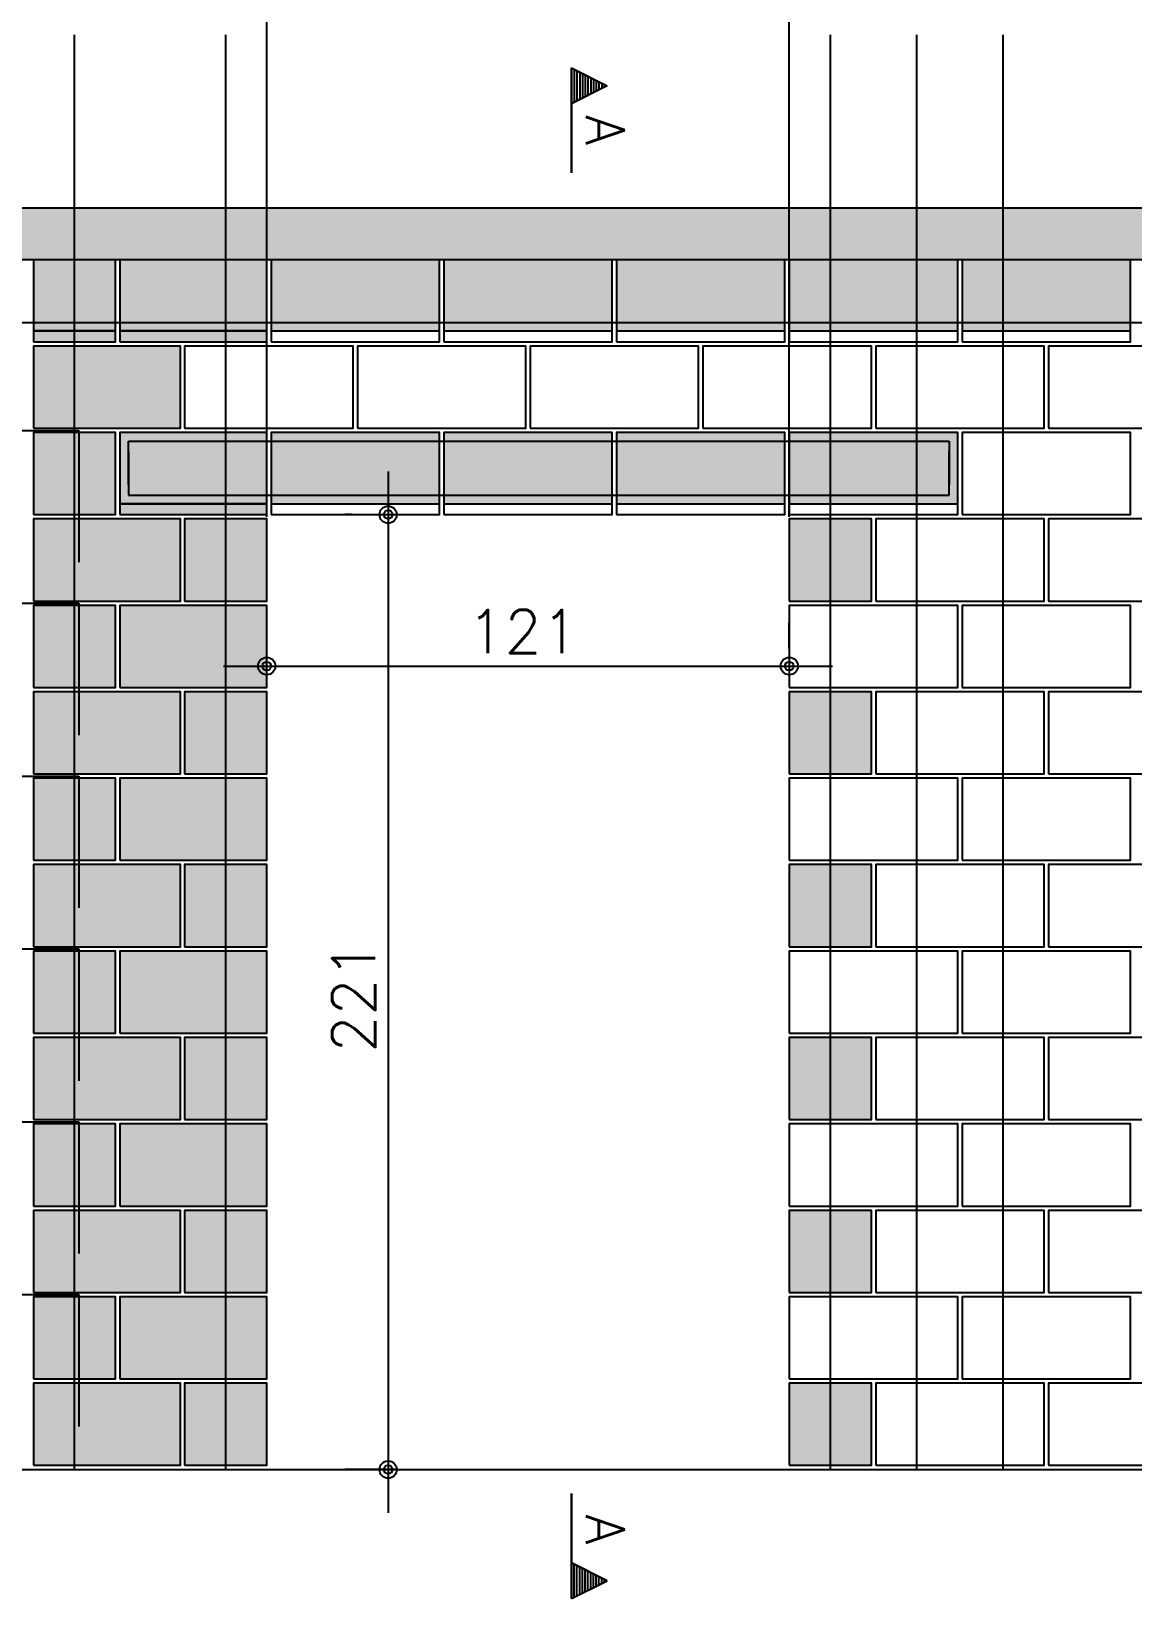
# Model space of a CAD drawing. Extents: x -1.9 to 86, y -1.6 to 60.9.
# Drawn here: x 11.24 to 16.34, y 47.04 to 54.29 of the extents above; entities that cross this region are included whole.
import ezdxf

# ---------------------------------------------------------------- set-up
doc = ezdxf.new("R2010")
doc.units = 0
doc.header["$MEASUREMENT"] = 0
for name, color, linetype in [('PENA_01', 1, 'CONTINUOUS'), ('PENA_02', 2, 'CONTINUOUS'), ('PENA_03', 3, 'CONTINUOUS'), ('PENA_05', 5, 'CONTINUOUS'), ('PENA_09', 254, 'CONTINUOUS'), ('PENA_11', 252, 'CONTINUOUS'), ('PENA_21', 100, 'CONTINUOUS'), ('PENA_23', 50, 'CONTINUOUS')]:
    doc.layers.add(name, color=color, linetype=linetype)
doc.styles.get("Standard").update_dxf_attribs({"font": 'ROMANS.SHX'})

msp = doc.modelspace()

# ---------------------------------------------------------------- linework, layer by layer
at = {"layer": 'PENA_01', "linetype": 'Continuous'}
for p, q in [((12.33153, 52.047139), (12.33153, 55.520268)), ((14.75153, 52.047139), (14.75153, 55.520268)), ((11.25153, 52.907139), (11.63153, 52.907139)), ((11.65153, 52.907139), (12.33153, 52.907139)), ((12.35153, 52.907139), (13.13153, 52.907139)), ((13.15153, 52.907139), (13.93153, 52.907139)), ((13.95153, 52.907139), (14.73153, 52.907139)), ((14.75153, 52.907139), (15.53153, 52.907139)), ((15.55153, 52.907139), (16.33153, 52.907139)), ((12.893921, 52.257139), (12.893921, 47.437139)), ((11.65153, 52.107139), (12.33153, 52.107139)), ((12.35153, 52.107139), (13.13153, 52.107139)), ((13.15153, 52.107139), (13.93153, 52.107139)), ((13.95153, 52.107139), (14.73153, 52.107139)), ((14.75153, 52.107139), (15.53153, 52.107139)), ((12.727755, 52.057139), (12.693921, 52.057139)), ((12.33153, 51.437139), (12.33153, 51.556376)), ((14.75153, 51.437139), (14.75153, 51.556376)), ((12.13153, 51.356376), (14.95153, 51.356376)), ((12.937489, 47.637139), (12.693921, 47.637139))]:
    msp.add_line(p, q, dxfattribs=at)
at = {"layer": 'PENA_02', "linetype": 'Continuous'}
msp.add_line((6.57153, 47.637139), (21.93153, 47.637139), dxfattribs=at)
for points in [[(6.57153, 47.637139), (6.57153, 53.477139), (21.93153, 53.477139), (21.93153, 53.237139), (7.35153, 53.237139), (7.35153, 47.637139), (6.57153, 47.637139)], [(11.25153, 52.857139), (11.63153, 52.857139), (11.63153, 53.237139), (11.25153, 53.237139), (11.25153, 52.857139)], [(11.65153, 52.857139), (12.33153, 52.857139), (12.33153, 53.237139), (11.65153, 53.237139), (11.65153, 52.857139)], [(12.35153, 52.857139), (13.13153, 52.857139), (13.13153, 53.237139), (12.35153, 53.237139), (12.35153, 52.857139)], [(13.15153, 52.857139), (13.93153, 52.857139), (13.93153, 53.237139), (13.15153, 53.237139), (13.15153, 52.857139)], [(13.95153, 52.857139), (14.73153, 52.857139), (14.73153, 53.237139), (13.95153, 53.237139), (13.95153, 52.857139)], [(14.75153, 52.857139), (15.53153, 52.857139), (15.53153, 53.237139), (14.75153, 53.237139), (14.75153, 52.857139)], [(15.55153, 52.857139), (16.33153, 52.857139), (16.33153, 53.237139), (15.55153, 53.237139), (15.55153, 52.857139)], [(11.25153, 52.457139), (11.93153, 52.457139), (11.93153, 52.837139), (11.25153, 52.837139), (11.25153, 52.457139)], [(11.95153, 52.457139), (12.73153, 52.457139), (12.73153, 52.837139), (11.95153, 52.837139), (11.95153, 52.457139)], [(12.75153, 52.457139), (13.53153, 52.457139), (13.53153, 52.837139), (12.75153, 52.837139), (12.75153, 52.457139)], [(13.55153, 52.457139), (14.33153, 52.457139), (14.33153, 52.837139), (13.55153, 52.837139), (13.55153, 52.457139)], [(14.35153, 52.457139), (15.13153, 52.457139), (15.13153, 52.837139), (14.35153, 52.837139), (14.35153, 52.457139)], [(15.15153, 52.457139), (15.93153, 52.457139), (15.93153, 52.837139), (15.15153, 52.837139), (15.15153, 52.457139)], [(15.95153, 52.457139), (16.73153, 52.457139), (16.73153, 52.837139), (15.95153, 52.837139), (15.95153, 52.457139)], [(11.25153, 52.057139), (11.63153, 52.057139), (11.63153, 52.437139), (11.25153, 52.437139), (11.25153, 52.057139)], [(11.65153, 52.057139), (12.33153, 52.057139), (12.33153, 52.437139), (11.65153, 52.437139), (11.65153, 52.057139)], [(12.35153, 52.057139), (13.13153, 52.057139), (13.13153, 52.437139), (12.35153, 52.437139), (12.35153, 52.057139)], [(13.15153, 52.057139), (13.93153, 52.057139), (13.93153, 52.437139), (13.15153, 52.437139), (13.15153, 52.057139)], [(13.95153, 52.057139), (14.73153, 52.057139), (14.73153, 52.437139), (13.95153, 52.437139), (13.95153, 52.057139)], [(14.75153, 52.057139), (15.53153, 52.057139), (15.53153, 52.437139), (14.75153, 52.437139), (14.75153, 52.057139)], [(15.55153, 52.057139), (16.33153, 52.057139), (16.33153, 52.437139), (15.55153, 52.437139), (15.55153, 52.057139)], [(11.25153, 51.657139), (11.93153, 51.657139), (11.93153, 52.037139), (11.25153, 52.037139), (11.25153, 51.657139)], [(11.95153, 51.657139), (12.33153, 51.657139), (12.33153, 52.037139), (11.95153, 52.037139), (11.95153, 51.657139)], [(14.75153, 51.657139), (15.13153, 51.657139), (15.13153, 52.037139), (14.75153, 52.037139), (14.75153, 51.657139)], [(15.15153, 51.657139), (15.93153, 51.657139), (15.93153, 52.037139), (15.15153, 52.037139), (15.15153, 51.657139)], [(15.95153, 51.657139), (16.73153, 51.657139), (16.73153, 52.037139), (15.95153, 52.037139), (15.95153, 51.657139)], [(11.25153, 51.257139), (11.63153, 51.257139), (11.63153, 51.637139), (11.25153, 51.637139), (11.25153, 51.257139)], [(11.65153, 51.257139), (12.33153, 51.257139), (12.33153, 51.637139), (11.65153, 51.637139), (11.65153, 51.257139)], [(14.75153, 51.257139), (15.53153, 51.257139), (15.53153, 51.637139), (14.75153, 51.637139), (14.75153, 51.257139)], [(15.55153, 51.257139), (16.33153, 51.257139), (16.33153, 51.637139), (15.55153, 51.637139), (15.55153, 51.257139)], [(11.25153, 50.857139), (11.93153, 50.857139), (11.93153, 51.237139), (11.25153, 51.237139), (11.25153, 50.857139)], [(11.95153, 50.857139), (12.33153, 50.857139), (12.33153, 51.237139), (11.95153, 51.237139), (11.95153, 50.857139)], [(14.75153, 50.857139), (15.13153, 50.857139), (15.13153, 51.237139), (14.75153, 51.237139), (14.75153, 50.857139)], [(15.15153, 50.857139), (15.93153, 50.857139), (15.93153, 51.237139), (15.15153, 51.237139), (15.15153, 50.857139)], [(15.95153, 50.857139), (16.73153, 50.857139), (16.73153, 51.237139), (15.95153, 51.237139), (15.95153, 50.857139)], [(11.25153, 50.457139), (11.63153, 50.457139), (11.63153, 50.837139), (11.25153, 50.837139), (11.25153, 50.457139)], [(11.65153, 50.457139), (12.33153, 50.457139), (12.33153, 50.837139), (11.65153, 50.837139), (11.65153, 50.457139)], [(14.75153, 50.457139), (15.53153, 50.457139), (15.53153, 50.837139), (14.75153, 50.837139), (14.75153, 50.457139)], [(15.55153, 50.457139), (16.33153, 50.457139), (16.33153, 50.837139), (15.55153, 50.837139), (15.55153, 50.457139)], [(11.25153, 50.057139), (11.93153, 50.057139), (11.93153, 50.437139), (11.25153, 50.437139), (11.25153, 50.057139)], [(11.95153, 50.057139), (12.33153, 50.057139), (12.33153, 50.437139), (11.95153, 50.437139), (11.95153, 50.057139)], [(14.75153, 50.057139), (15.13153, 50.057139), (15.13153, 50.437139), (14.75153, 50.437139), (14.75153, 50.057139)], [(15.15153, 50.057139), (15.93153, 50.057139), (15.93153, 50.437139), (15.15153, 50.437139), (15.15153, 50.057139)], [(15.95153, 50.057139), (16.73153, 50.057139), (16.73153, 50.437139), (15.95153, 50.437139), (15.95153, 50.057139)], [(11.25153, 49.657139), (11.63153, 49.657139), (11.63153, 50.037139), (11.25153, 50.037139), (11.25153, 49.657139)], [(11.65153, 49.657139), (12.33153, 49.657139), (12.33153, 50.037139), (11.65153, 50.037139), (11.65153, 49.657139)], [(14.75153, 49.657139), (15.53153, 49.657139), (15.53153, 50.037139), (14.75153, 50.037139), (14.75153, 49.657139)], [(15.55153, 49.657139), (16.33153, 49.657139), (16.33153, 50.037139), (15.55153, 50.037139), (15.55153, 49.657139)], [(11.25153, 49.257139), (11.93153, 49.257139), (11.93153, 49.637139), (11.25153, 49.637139), (11.25153, 49.257139)], [(11.95153, 49.257139), (12.33153, 49.257139), (12.33153, 49.637139), (11.95153, 49.637139), (11.95153, 49.257139)], [(14.75153, 49.257139), (15.13153, 49.257139), (15.13153, 49.637139), (14.75153, 49.637139), (14.75153, 49.257139)], [(15.15153, 49.257139), (15.93153, 49.257139), (15.93153, 49.637139), (15.15153, 49.637139), (15.15153, 49.257139)], [(15.95153, 49.257139), (16.73153, 49.257139), (16.73153, 49.637139), (15.95153, 49.637139), (15.95153, 49.257139)], [(11.25153, 48.857139), (11.63153, 48.857139), (11.63153, 49.237139), (11.25153, 49.237139), (11.25153, 48.857139)], [(11.65153, 48.857139), (12.33153, 48.857139), (12.33153, 49.237139), (11.65153, 49.237139), (11.65153, 48.857139)], [(14.75153, 48.857139), (15.53153, 48.857139), (15.53153, 49.237139), (14.75153, 49.237139), (14.75153, 48.857139)], [(15.55153, 48.857139), (16.33153, 48.857139), (16.33153, 49.237139), (15.55153, 49.237139), (15.55153, 48.857139)], [(11.25153, 48.457139), (11.93153, 48.457139), (11.93153, 48.837139), (11.25153, 48.837139), (11.25153, 48.457139)], [(11.95153, 48.457139), (12.33153, 48.457139), (12.33153, 48.837139), (11.95153, 48.837139), (11.95153, 48.457139)], [(14.75153, 48.457139), (15.13153, 48.457139), (15.13153, 48.837139), (14.75153, 48.837139), (14.75153, 48.457139)], [(15.15153, 48.457139), (15.93153, 48.457139), (15.93153, 48.837139), (15.15153, 48.837139), (15.15153, 48.457139)], [(15.95153, 48.457139), (16.73153, 48.457139), (16.73153, 48.837139), (15.95153, 48.837139), (15.95153, 48.457139)], [(11.25153, 48.057139), (11.63153, 48.057139), (11.63153, 48.437139), (11.25153, 48.437139), (11.25153, 48.057139)], [(11.65153, 48.057139), (12.33153, 48.057139), (12.33153, 48.437139), (11.65153, 48.437139), (11.65153, 48.057139)], [(14.75153, 48.057139), (15.53153, 48.057139), (15.53153, 48.437139), (14.75153, 48.437139), (14.75153, 48.057139)], [(15.55153, 48.057139), (16.33153, 48.057139), (16.33153, 48.437139), (15.55153, 48.437139), (15.55153, 48.057139)], [(11.25153, 47.657139), (11.93153, 47.657139), (11.93153, 48.037139), (11.25153, 48.037139), (11.25153, 47.657139)], [(11.95153, 47.657139), (12.33153, 47.657139), (12.33153, 48.037139), (11.95153, 48.037139), (11.95153, 47.657139)], [(14.75153, 47.657139), (15.13153, 47.657139), (15.13153, 48.037139), (14.75153, 48.037139), (14.75153, 47.657139)], [(15.15153, 47.657139), (15.93153, 47.657139), (15.93153, 48.037139), (15.15153, 48.037139), (15.15153, 47.657139)], [(15.95153, 47.657139), (16.73153, 47.657139), (16.73153, 48.037139), (15.95153, 48.037139), (15.95153, 47.657139)]]:
    msp.add_lwpolyline(points, dxfattribs=at)
for centre, radius in [((12.893921, 52.057139), 0.04), ((12.893921, 52.057139), 0.02), ((12.33153, 51.356376), 0.04), ((12.33153, 51.356376), 0.02), ((14.75153, 51.356376), 0.04), ((14.75153, 51.356376), 0.02), ((12.893921, 47.637139), 0.04), ((12.893921, 47.637139), 0.02)]:
    msp.add_circle(centre, radius, dxfattribs=at)
at = {"layer": 'PENA_03', "linetype": 'Continuous'}
for p, q in [((13.742481, 53.638454), (13.742481, 54.124836)), ((13.742481, 54.124836), (13.908414, 54.04187)), ((13.743176, 54.123708), (13.906853, 54.04187)), ((13.743177, 54.123708), (13.743177, 53.960031)), ((13.755245, 54.118454), (13.755245, 53.965285)), ((13.768009, 54.112072), (13.768009, 53.971667)), ((13.780773, 54.10569), (13.780773, 53.978049)), ((13.793537, 54.099308), (13.793537, 53.984431)), ((13.806301, 54.092926), (13.806301, 53.990813)), ((13.819065, 54.086544), (13.819065, 53.997195)), ((13.831829, 54.080162), (13.831829, 54.003577)), ((13.844593, 54.07378), (13.844593, 54.009959)), ((13.857357, 54.067398), (13.857357, 54.016341)), ((13.870121, 54.061016), (13.870121, 54.022723)), ((13.882886, 54.054634), (13.882886, 54.029105)), ((13.89565, 54.048252), (13.89565, 54.035488)), ((13.908414, 54.04187), (13.743176, 53.959251)), ((13.906853, 54.04187), (13.743177, 53.960031)), ((13.743177, 53.959251), (13.743177, 53.638454)), ((12.927755, 52.057139), (12.927755, 52.057139)), ((12.33153, 51.847139), (12.33153, 51.847139)), ((14.75153, 51.847139), (14.75153, 51.847139)), ((12.33153, 51.237139), (12.33153, 51.237139)), ((14.75153, 51.237139), (14.75153, 51.237139)), ((13.137489, 47.637139), (13.137489, 47.637139)), ((13.742481, 47.526281), (13.742481, 47.039899)), ((13.743177, 47.205484), (13.743177, 47.526281)), ((13.908414, 47.122865), (13.743176, 47.205484)), ((13.743177, 47.041027), (13.743177, 47.204704)), ((13.906853, 47.122865), (13.743177, 47.204704)), ((13.755245, 47.046281), (13.755245, 47.19945)), ((13.768009, 47.052663), (13.768009, 47.193068)), ((13.780773, 47.059045), (13.780773, 47.186686)), ((13.793537, 47.065427), (13.793537, 47.180304)), ((13.806301, 47.071809), (13.806301, 47.173922)), ((13.819065, 47.078191), (13.819065, 47.16754)), ((13.831829, 47.084573), (13.831829, 47.161158)), ((13.844593, 47.090955), (13.844593, 47.154776)), ((13.742481, 47.039899), (13.908414, 47.122865)), ((13.743176, 47.041027), (13.906853, 47.122865)), ((13.857357, 47.097337), (13.857357, 47.148394)), ((13.870121, 47.103719), (13.870121, 47.142012)), ((13.882886, 47.110101), (13.882886, 47.13563)), ((13.89565, 47.116483), (13.89565, 47.129247))]:
    msp.add_line(p, q, dxfattribs=at)
at = {"layer": 'PENA_05', "linetype": 'Continuous'}
for p, q in [((11.441119, 47.637139), (11.441119, 54.277139)), ((12.14153, 47.637139), (12.14153, 54.277139)), ((14.94153, 47.637139), (14.94153, 54.277139)), ((15.34153, 47.637139), (15.34153, 54.277139)), ((15.74153, 47.637139), (15.74153, 54.277139)), ((7.15153, 52.947139), (21.83153, 52.947139)), ((11.04153, 52.447139), (11.46153, 52.447139)), ((11.46153, 52.447139), (11.46153, 51.837139)), ((11.69153, 52.197139), (11.69153, 52.397139)), ((11.69153, 52.397139), (15.49153, 52.397139)), ((15.49153, 52.397139), (15.49153, 52.197139)), ((11.69153, 52.347139), (11.69153, 52.147139)), ((15.49153, 52.147139), (15.49153, 52.347139)), ((11.69153, 52.147139), (15.49153, 52.147139)), ((11.04153, 51.647139), (11.46153, 51.647139)), ((11.46153, 51.647139), (11.46153, 51.037139)), ((11.04153, 50.847139), (11.46153, 50.847139)), ((11.46153, 50.847139), (11.46153, 50.237139)), ((11.04153, 50.047139), (11.46153, 50.047139)), ((11.46153, 50.047139), (11.46153, 49.437139)), ((11.04153, 49.247139), (11.46153, 49.247139)), ((11.46153, 49.247139), (11.46153, 48.637139)), ((11.04153, 48.447139), (11.46153, 48.447139)), ((11.46153, 48.447139), (11.46153, 47.837139))]:
    msp.add_line(p, q, dxfattribs=at)
at = {"layer": 'PENA_09', "linetype": 'Continuous'}
for points in [[(11.25153, 52.907139), (11.63153, 52.907139), (11.63153, 53.237139), (11.25153, 53.237139), (11.25153, 52.907139)], [(11.65153, 52.907139), (12.33153, 52.907139), (12.33153, 53.237139), (11.65153, 53.237139), (11.65153, 52.907139)], [(12.35153, 52.907139), (13.13153, 52.907139), (13.13153, 53.237139), (12.35153, 53.237139), (12.35153, 52.907139)], [(13.15153, 52.907139), (13.93153, 52.907139), (13.93153, 53.237139), (13.15153, 53.237139), (13.15153, 52.907139)], [(13.95153, 52.907139), (14.73153, 52.907139), (14.73153, 53.237139), (13.95153, 53.237139), (13.95153, 52.907139)], [(14.75153, 52.907139), (15.53153, 52.907139), (15.53153, 53.237139), (14.75153, 53.237139), (14.75153, 52.907139)], [(15.55153, 52.907139), (16.33153, 52.907139), (16.33153, 53.237139), (15.55153, 53.237139), (15.55153, 52.907139)], [(11.65153, 52.107139), (12.33153, 52.107139), (12.33153, 52.437139), (11.65153, 52.437139), (11.65153, 52.107139)], [(12.35153, 52.107139), (13.13153, 52.107139), (13.13153, 52.437139), (12.35153, 52.437139), (12.35153, 52.107139)], [(13.15153, 52.107139), (13.93153, 52.107139), (13.93153, 52.437139), (13.15153, 52.437139), (13.15153, 52.107139)], [(13.95153, 52.107139), (14.73153, 52.107139), (14.73153, 52.437139), (13.95153, 52.437139), (13.95153, 52.107139)], [(14.75153, 52.107139), (15.53153, 52.107139), (15.53153, 52.437139), (14.75153, 52.437139), (14.75153, 52.107139)]]:
    msp.add_lwpolyline(points, dxfattribs=at)
for points in [[(11.25153, 52.907139), (11.63153, 52.907139), (11.63153, 53.237139)], [(11.25153, 52.907139), (11.63153, 53.237139), (11.25153, 53.237139)], [(11.25153, 52.907139), (11.25153, 53.237139), (11.25153, 52.907139)], [(11.65153, 52.907139), (12.33153, 52.907139), (12.33153, 53.237139)], [(11.65153, 52.907139), (12.33153, 53.237139), (11.65153, 53.237139)], [(11.65153, 52.907139), (11.65153, 53.237139), (11.65153, 52.907139)], [(12.35153, 52.907139), (13.13153, 52.907139), (13.13153, 53.237139)], [(12.35153, 52.907139), (13.13153, 53.237139), (12.35153, 53.237139)], [(12.35153, 52.907139), (12.35153, 53.237139), (12.35153, 52.907139)], [(13.15153, 52.907139), (13.93153, 52.907139), (13.93153, 53.237139)], [(13.15153, 52.907139), (13.93153, 53.237139), (13.15153, 53.237139)], [(13.15153, 52.907139), (13.15153, 53.237139), (13.15153, 52.907139)], [(13.95153, 52.907139), (14.73153, 52.907139), (14.73153, 53.237139)], [(13.95153, 52.907139), (14.73153, 53.237139), (13.95153, 53.237139)], [(13.95153, 52.907139), (13.95153, 53.237139), (13.95153, 52.907139)], [(14.75153, 52.907139), (15.53153, 52.907139), (15.53153, 53.237139)], [(14.75153, 52.907139), (15.53153, 53.237139), (14.75153, 53.237139)], [(14.75153, 52.907139), (14.75153, 53.237139), (14.75153, 52.907139)], [(15.55153, 52.907139), (16.33153, 52.907139), (16.33153, 53.237139)], [(15.55153, 52.907139), (16.33153, 53.237139), (15.55153, 53.237139)], [(15.55153, 52.907139), (15.55153, 53.237139), (15.55153, 52.907139)], [(11.65153, 52.107139), (12.33153, 52.107139), (12.33153, 52.437139)], [(11.65153, 52.107139), (12.33153, 52.437139), (11.65153, 52.437139)], [(11.65153, 52.107139), (11.65153, 52.437139), (11.65153, 52.107139)], [(12.35153, 52.107139), (13.13153, 52.107139), (13.13153, 52.437139)], [(12.35153, 52.107139), (13.13153, 52.437139), (12.35153, 52.437139)], [(12.35153, 52.107139), (12.35153, 52.437139), (12.35153, 52.107139)], [(13.15153, 52.107139), (13.93153, 52.107139), (13.93153, 52.437139)], [(13.15153, 52.107139), (13.93153, 52.437139), (13.15153, 52.437139)], [(13.15153, 52.107139), (13.15153, 52.437139), (13.15153, 52.107139)], [(13.95153, 52.107139), (14.73153, 52.107139), (14.73153, 52.437139)], [(13.95153, 52.107139), (14.73153, 52.437139), (13.95153, 52.437139)], [(13.95153, 52.107139), (13.95153, 52.437139), (13.95153, 52.107139)], [(14.75153, 52.107139), (15.53153, 52.107139), (15.53153, 52.437139)], [(14.75153, 52.107139), (15.53153, 52.437139), (14.75153, 52.437139)], [(14.75153, 52.107139), (14.75153, 52.437139), (14.75153, 52.107139)]]:
    msp.add_solid(points, dxfattribs=at)
at = {"layer": 'PENA_11', "linetype": 'Continuous'}
for points in [[(7.35153, 53.237139), (6.57153, 53.477139), (21.93153, 53.477139)], [(7.35153, 53.237139), (21.93153, 53.477139), (21.93153, 53.237139)]]:
    msp.add_solid(points, dxfattribs=at)
at = {"layer": 'PENA_21', "linetype": 'Continuous'}
for points in [[(11.65153, 52.857139), (12.33153, 52.857139), (12.33153, 52.907139), (11.65153, 52.907139), (11.65153, 52.857139)], [(11.25153, 52.457139), (11.93153, 52.457139), (11.93153, 52.837139), (11.25153, 52.837139), (11.25153, 52.457139)], [(11.65153, 52.057139), (12.33153, 52.057139), (12.33153, 52.107139), (11.65153, 52.107139), (11.65153, 52.057139)], [(11.25153, 51.657139), (11.93153, 51.657139), (11.93153, 52.037139), (11.25153, 52.037139), (11.25153, 51.657139)], [(11.65153, 51.257139), (12.33153, 51.257139), (12.33153, 51.637139), (11.65153, 51.637139), (11.65153, 51.257139)], [(11.25153, 50.857139), (11.93153, 50.857139), (11.93153, 51.237139), (11.25153, 51.237139), (11.25153, 50.857139)], [(11.65153, 50.457139), (12.33153, 50.457139), (12.33153, 50.837139), (11.65153, 50.837139), (11.65153, 50.457139)], [(11.25153, 50.057139), (11.93153, 50.057139), (11.93153, 50.437139), (11.25153, 50.437139), (11.25153, 50.057139)], [(11.65153, 49.657139), (12.33153, 49.657139), (12.33153, 50.037139), (11.65153, 50.037139), (11.65153, 49.657139)], [(11.25153, 49.257139), (11.93153, 49.257139), (11.93153, 49.637139), (11.25153, 49.637139), (11.25153, 49.257139)], [(11.65153, 48.857139), (12.33153, 48.857139), (12.33153, 49.237139), (11.65153, 49.237139), (11.65153, 48.857139)], [(11.25153, 48.457139), (11.93153, 48.457139), (11.93153, 48.837139), (11.25153, 48.837139), (11.25153, 48.457139)], [(11.65153, 48.057139), (12.33153, 48.057139), (12.33153, 48.437139), (11.65153, 48.437139), (11.65153, 48.057139)], [(11.25153, 47.657139), (11.93153, 47.657139), (11.93153, 48.037139), (11.25153, 48.037139), (11.25153, 47.657139)]]:
    msp.add_lwpolyline(points, dxfattribs=at)
for points in [[(11.65153, 52.857139), (12.33153, 52.857139), (12.33153, 52.907139)], [(11.65153, 52.857139), (12.33153, 52.907139), (11.65153, 52.907139)], [(11.65153, 52.857139), (11.65153, 52.907139), (11.65153, 52.857139)], [(11.25153, 52.457139), (11.93153, 52.457139), (11.93153, 52.837139)], [(11.25153, 52.457139), (11.93153, 52.837139), (11.25153, 52.837139)], [(11.25153, 52.457139), (11.25153, 52.837139), (11.25153, 52.457139)], [(11.65153, 52.057139), (12.33153, 52.057139), (12.33153, 52.107139)], [(11.65153, 52.057139), (12.33153, 52.107139), (11.65153, 52.107139)], [(11.65153, 52.057139), (11.65153, 52.107139), (11.65153, 52.057139)], [(11.25153, 51.657139), (11.93153, 51.657139), (11.93153, 52.037139)], [(11.25153, 51.657139), (11.93153, 52.037139), (11.25153, 52.037139)], [(11.25153, 51.657139), (11.25153, 52.037139), (11.25153, 51.657139)], [(11.65153, 51.257139), (12.33153, 51.257139), (12.33153, 51.637139)], [(11.65153, 51.257139), (12.33153, 51.637139), (11.65153, 51.637139)], [(11.65153, 51.257139), (11.65153, 51.637139), (11.65153, 51.257139)], [(11.25153, 50.857139), (11.93153, 50.857139), (11.93153, 51.237139)], [(11.25153, 50.857139), (11.93153, 51.237139), (11.25153, 51.237139)], [(11.25153, 50.857139), (11.25153, 51.237139), (11.25153, 50.857139)], [(11.65153, 50.457139), (12.33153, 50.457139), (12.33153, 50.837139)], [(11.65153, 50.457139), (12.33153, 50.837139), (11.65153, 50.837139)], [(11.65153, 50.457139), (11.65153, 50.837139), (11.65153, 50.457139)], [(11.25153, 50.057139), (11.93153, 50.057139), (11.93153, 50.437139)], [(11.25153, 50.057139), (11.93153, 50.437139), (11.25153, 50.437139)], [(11.25153, 50.057139), (11.25153, 50.437139), (11.25153, 50.057139)], [(11.65153, 49.657139), (12.33153, 49.657139), (12.33153, 50.037139)], [(11.65153, 49.657139), (12.33153, 50.037139), (11.65153, 50.037139)], [(11.65153, 49.657139), (11.65153, 50.037139), (11.65153, 49.657139)], [(11.25153, 49.257139), (11.93153, 49.257139), (11.93153, 49.637139)], [(11.25153, 49.257139), (11.93153, 49.637139), (11.25153, 49.637139)], [(11.25153, 49.257139), (11.25153, 49.637139), (11.25153, 49.257139)], [(11.65153, 48.857139), (12.33153, 48.857139), (12.33153, 49.237139)], [(11.65153, 48.857139), (12.33153, 49.237139), (11.65153, 49.237139)], [(11.65153, 48.857139), (11.65153, 49.237139), (11.65153, 48.857139)], [(11.25153, 48.457139), (11.93153, 48.457139), (11.93153, 48.837139)], [(11.25153, 48.457139), (11.93153, 48.837139), (11.25153, 48.837139)], [(11.25153, 48.457139), (11.25153, 48.837139), (11.25153, 48.457139)], [(11.65153, 48.057139), (12.33153, 48.057139), (12.33153, 48.437139)], [(11.65153, 48.057139), (12.33153, 48.437139), (11.65153, 48.437139)], [(11.65153, 48.057139), (11.65153, 48.437139), (11.65153, 48.057139)], [(11.25153, 47.657139), (11.93153, 47.657139), (11.93153, 48.037139)], [(11.25153, 47.657139), (11.93153, 48.037139), (11.25153, 48.037139)], [(11.25153, 47.657139), (11.25153, 48.037139), (11.25153, 47.657139)]]:
    msp.add_solid(points, dxfattribs=at)
at = {"layer": 'PENA_23', "linetype": 'Continuous'}
for points in [[(11.25153, 52.857139), (11.63153, 52.857139), (11.63153, 52.907139), (11.25153, 52.907139), (11.25153, 52.857139)], [(11.25153, 52.057139), (11.63153, 52.057139), (11.63153, 52.437139), (11.25153, 52.437139), (11.25153, 52.057139)], [(11.95153, 51.657139), (12.33153, 51.657139), (12.33153, 52.037139), (11.95153, 52.037139), (11.95153, 51.657139)], [(14.75153, 51.657139), (15.13153, 51.657139), (15.13153, 52.037139), (14.75153, 52.037139), (14.75153, 51.657139)], [(11.25153, 51.257139), (11.63153, 51.257139), (11.63153, 51.637139), (11.25153, 51.637139), (11.25153, 51.257139)], [(11.95153, 50.857139), (12.33153, 50.857139), (12.33153, 51.237139), (11.95153, 51.237139), (11.95153, 50.857139)], [(14.75153, 50.857139), (15.13153, 50.857139), (15.13153, 51.237139), (14.75153, 51.237139), (14.75153, 50.857139)], [(11.25153, 50.457139), (11.63153, 50.457139), (11.63153, 50.837139), (11.25153, 50.837139), (11.25153, 50.457139)], [(11.95153, 50.057139), (12.33153, 50.057139), (12.33153, 50.437139), (11.95153, 50.437139), (11.95153, 50.057139)], [(14.75153, 50.057139), (15.13153, 50.057139), (15.13153, 50.437139), (14.75153, 50.437139), (14.75153, 50.057139)], [(11.25153, 49.657139), (11.63153, 49.657139), (11.63153, 50.037139), (11.25153, 50.037139), (11.25153, 49.657139)], [(11.95153, 49.257139), (12.33153, 49.257139), (12.33153, 49.637139), (11.95153, 49.637139), (11.95153, 49.257139)], [(14.75153, 49.257139), (15.13153, 49.257139), (15.13153, 49.637139), (14.75153, 49.637139), (14.75153, 49.257139)], [(11.25153, 48.857139), (11.63153, 48.857139), (11.63153, 49.237139), (11.25153, 49.237139), (11.25153, 48.857139)], [(11.95153, 48.457139), (12.33153, 48.457139), (12.33153, 48.837139), (11.95153, 48.837139), (11.95153, 48.457139)], [(14.75153, 48.457139), (15.13153, 48.457139), (15.13153, 48.837139), (14.75153, 48.837139), (14.75153, 48.457139)], [(11.25153, 48.057139), (11.63153, 48.057139), (11.63153, 48.437139), (11.25153, 48.437139), (11.25153, 48.057139)], [(11.95153, 47.657139), (12.33153, 47.657139), (12.33153, 48.037139), (11.95153, 48.037139), (11.95153, 47.657139)], [(14.75153, 47.657139), (15.13153, 47.657139), (15.13153, 48.037139), (14.75153, 48.037139), (14.75153, 47.657139)]]:
    msp.add_lwpolyline(points, dxfattribs=at)
for points in [[(11.25153, 52.857139), (11.63153, 52.857139), (11.63153, 52.907139)], [(11.25153, 52.857139), (11.63153, 52.907139), (11.25153, 52.907139)], [(11.25153, 52.857139), (11.25153, 52.907139), (11.25153, 52.857139)], [(11.25153, 52.057139), (11.63153, 52.057139), (11.63153, 52.437139)], [(11.25153, 52.057139), (11.63153, 52.437139), (11.25153, 52.437139)], [(11.25153, 52.057139), (11.25153, 52.437139), (11.25153, 52.057139)], [(11.95153, 51.657139), (12.33153, 51.657139), (12.33153, 52.037139)], [(11.95153, 51.657139), (12.33153, 52.037139), (11.95153, 52.037139)], [(11.95153, 51.657139), (11.95153, 52.037139), (11.95153, 51.657139)], [(14.75153, 51.657139), (15.13153, 51.657139), (15.13153, 52.037139)], [(14.75153, 51.657139), (15.13153, 52.037139), (14.75153, 52.037139)], [(14.75153, 51.657139), (14.75153, 52.037139), (14.75153, 51.657139)], [(11.25153, 51.257139), (11.63153, 51.257139), (11.63153, 51.637139)], [(11.25153, 51.257139), (11.63153, 51.637139), (11.25153, 51.637139)], [(11.25153, 51.257139), (11.25153, 51.637139), (11.25153, 51.257139)], [(11.95153, 50.857139), (12.33153, 50.857139), (12.33153, 51.237139)], [(11.95153, 50.857139), (12.33153, 51.237139), (11.95153, 51.237139)], [(11.95153, 50.857139), (11.95153, 51.237139), (11.95153, 50.857139)], [(14.75153, 50.857139), (15.13153, 50.857139), (15.13153, 51.237139)], [(14.75153, 50.857139), (15.13153, 51.237139), (14.75153, 51.237139)], [(14.75153, 50.857139), (14.75153, 51.237139), (14.75153, 50.857139)], [(11.25153, 50.457139), (11.63153, 50.457139), (11.63153, 50.837139)], [(11.25153, 50.457139), (11.63153, 50.837139), (11.25153, 50.837139)], [(11.25153, 50.457139), (11.25153, 50.837139), (11.25153, 50.457139)], [(11.95153, 50.057139), (12.33153, 50.057139), (12.33153, 50.437139)], [(11.95153, 50.057139), (12.33153, 50.437139), (11.95153, 50.437139)], [(11.95153, 50.057139), (11.95153, 50.437139), (11.95153, 50.057139)], [(14.75153, 50.057139), (15.13153, 50.057139), (15.13153, 50.437139)], [(14.75153, 50.057139), (15.13153, 50.437139), (14.75153, 50.437139)], [(14.75153, 50.057139), (14.75153, 50.437139), (14.75153, 50.057139)], [(11.25153, 49.657139), (11.63153, 49.657139), (11.63153, 50.037139)], [(11.25153, 49.657139), (11.63153, 50.037139), (11.25153, 50.037139)], [(11.25153, 49.657139), (11.25153, 50.037139), (11.25153, 49.657139)], [(11.95153, 49.257139), (12.33153, 49.257139), (12.33153, 49.637139)], [(11.95153, 49.257139), (12.33153, 49.637139), (11.95153, 49.637139)], [(11.95153, 49.257139), (11.95153, 49.637139), (11.95153, 49.257139)], [(14.75153, 49.257139), (15.13153, 49.257139), (15.13153, 49.637139)], [(14.75153, 49.257139), (15.13153, 49.637139), (14.75153, 49.637139)], [(14.75153, 49.257139), (14.75153, 49.637139), (14.75153, 49.257139)], [(11.25153, 48.857139), (11.63153, 48.857139), (11.63153, 49.237139)], [(11.25153, 48.857139), (11.63153, 49.237139), (11.25153, 49.237139)], [(11.25153, 48.857139), (11.25153, 49.237139), (11.25153, 48.857139)], [(11.95153, 48.457139), (12.33153, 48.457139), (12.33153, 48.837139)], [(11.95153, 48.457139), (12.33153, 48.837139), (11.95153, 48.837139)], [(11.95153, 48.457139), (11.95153, 48.837139), (11.95153, 48.457139)], [(14.75153, 48.457139), (15.13153, 48.457139), (15.13153, 48.837139)], [(14.75153, 48.457139), (15.13153, 48.837139), (14.75153, 48.837139)], [(14.75153, 48.457139), (14.75153, 48.837139), (14.75153, 48.457139)], [(11.25153, 48.057139), (11.63153, 48.057139), (11.63153, 48.437139)], [(11.25153, 48.057139), (11.63153, 48.437139), (11.25153, 48.437139)], [(11.25153, 48.057139), (11.25153, 48.437139), (11.25153, 48.057139)], [(11.95153, 47.657139), (12.33153, 47.657139), (12.33153, 48.037139)], [(11.95153, 47.657139), (12.33153, 48.037139), (11.95153, 48.037139)], [(11.95153, 47.657139), (11.95153, 48.037139), (11.95153, 47.657139)], [(14.75153, 47.657139), (15.13153, 47.657139), (15.13153, 48.037139)], [(14.75153, 47.657139), (15.13153, 48.037139), (14.75153, 48.037139)], [(14.75153, 47.657139), (14.75153, 48.037139), (14.75153, 47.657139)]]:
    msp.add_solid(points, dxfattribs=at)

# ---------------------------------------------------------------- texts
at = {"layer": 'PENA_03', "linetype": 'Continuous'}
for s, height, rotation, p in [('A', 0.18, 270, (13.80951, 53.906437)), ('221', 0.2, 90, (12.833921, 49.567139)), ('A', 0.18, 270, (13.80951, 47.429727))]:
    msp.add_text(s, height=height, rotation=rotation, dxfattribs=at).set_placement(p)
msp.add_text('121', height=0.2, dxfattribs=at).set_placement((13.26153, 51.416376))

doc.saveas('drawing.dxf')
